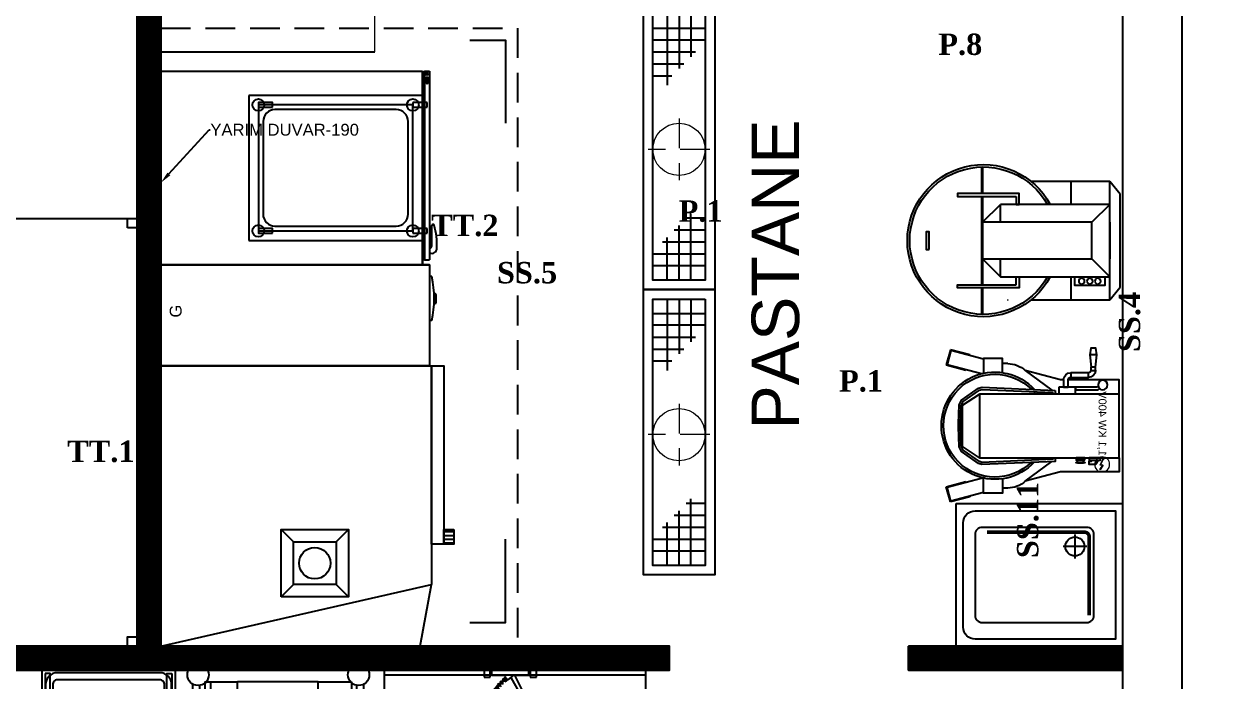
# Model space of a CAD drawing. Header units: millimetres. Extents: x 322668 to 332469, y 13187 to 20117.
# Drawn here: x 329141 to 329646, y 17453 to 17729 of the extents above; entities that cross this region are included whole.
import ezdxf
from ezdxf import colors
from ezdxf.entities.mleader import LeaderData, LeaderLine
from ezdxf.enums import TextEntityAlignment as Align
from ezdxf.math import Vec2, Vec3

# ---------------------------------------------------------------- set-up
doc = ezdxf.new("R2010")
doc.units = ezdxf.units.MM
doc.header["$LTSCALE"] = 50
doc.header["$MEASUREMENT"] = 0
doc.header["$PDMODE"] = 3
doc.header["$PDSIZE"] = -0.5
doc.linetypes.add('DASHED2', pattern=[0.375, 0.25, -0.125])
doc.linetypes.add('HIDDEN', pattern=[0.375, 0.25, -0.125])
doc.layers.get('0').update_dxf_attribs({"linetype": 'CONTINUOUS'})
doc.layers.get('DEFPOINTS').update_dxf_attribs({"linetype": 'CONTINUOUS'})
for name, color, linetype in [('-DWG_ANA', 7, 'CONTINUOUS'), ('-DWG_DETAY1', 7, 'CONTINUOUS'), ('-DWG_DETAY2', 7, 'CONTINUOUS'), ('Duvar h-190', 8, 'CONTINUOUS'), ('Kıtc-002 Çizgi', 7, 'CONTINUOUS'), ('Kıtc-011 Elk Tes Yazı 001', 1, 'CONTINUOUS'), ('Kıtc-014 Elk Tes İşaretler', 1, 'CONTINUOUS'), ('Kıtc-016 Su Tes Yazı 001', 5, 'CONTINUOUS'), ('Kıtc-019 Su Tes İşaretler', 5, 'CONTINUOUS'), ('MIM_DOSEME', 7, 'CONTINUOUS'), ('MIM_DUVAR', 4, 'CONTINUOUS'), ('MIM_OLCU-DIS', 1, 'CONTINUOUS'), ('MIM_SERAMIK', 143, 'CONTINUOUS'), ('S2000-002 Çizgi', 7, 'CONTINUOUS'), ('set altı dolap', 92, 'CONTINUOUS'), ('sıhhi tesisat', 162, 'CONTINUOUS'), ('Yarım Duvar', 3, 'CONTINUOUS')]:
    doc.layers.add(name, color=color, linetype=linetype)
for name, color, linetype, lineweight in [('GRC-Ekipman', 4, 'CONTINUOUS', 25), ('MIM_TEFRIS', 31, 'CONTINUOUS', 5), ('NO', 7, 'CONTINUOUS', 30), ('PLAN', 253, 'CONTINUOUS', 15), ('s-depo', 140, 'CONTINUOUS', 25), ('TES_SU', 150, 'CONTINUOUS', 25), ('yerizg-a', 7, 'CONTINUOUS', 15), ('yerizg-b', 7, 'CONTINUOUS', 9)]:
    doc.layers.add(name, color=color, linetype=linetype, lineweight=lineweight)
doc.styles.add('ekp-yazı', font='arial.ttf', dxfattribs={"height": 10})
doc.styles.add('OLCU', font='TSIMPLEX.SHX', dxfattribs={"width": 0.7})
doc.styles.add('REF', font='calibri.ttf', dxfattribs={"height": 10})
doc.styles.add('ROMANS', font='romans.shx')
doc.styles.get("Standard").update_dxf_attribs({"font": 'arial.ttf', "height": 30})
doc.dimstyles.new('200-OLCU-DIŞ', dxfattribs={"dimtxt": 30, "dimasz": 10, "dimexe": 0, "dimexo": 0, "dimgap": 10, "dimtad": 1, "dimdec": 1, "dimdsep": 46, "dimtxsty": 'OLCU', "dimblk1": 'DOT', "dimblk2": 'DOT', "dimsah": 1, "dimcen": 0, "dimclrd": 7, "dimclre": 7, "dimclrt": 4, "dimadec": 0, "dimazin": 0, "dimtfac": 1, "dimtdec": 1, "dimtix": 1, "dimtmove": 2, "dimatfit": 3, "dimldrblk": 'DOT', "dimfxl": 0, "dimtolj": 1, "dimarcsym": 0})
pattern_1 = [(45, (0, 0), (-0.08838834765, 0.08838834765), [])]

# ---------------------------------------------------------------- blocks, each defined once
blk = doc.blocks.new('_DOT')
at = {"color": 0, "linetype": 'ByBlock'}
blk.add_line((-0.5, 0), (-1, 0), dxfattribs=at)
at = {"color": 0, "linetype": 'ByBlock', "const_width": 0.5}
blk.add_lwpolyline([(-0.25, 0, 1), (0.25, 0, 1)], format="xyb", close=True, dxfattribs=at)
blk = doc.blocks.new('*D150')
at = {"layer": 'DEFPOINTS', "color": 0}
for p in [(329627.59, 18407.96), (329627.59, 15077.96, -67.5), (329942.59, 15077.96)]:
    blk.add_point(p, dxfattribs=at)
at = {"layer": 'MIM_OLCU-DIS', "color": 7, "lineweight": -2}
for p, q in [((329902.59, 18407.96), (329942.59, 18407.96)), ((329942.59, 18397.96), (329942.59, 15087.96)), ((329903.48, 15077.96), (329942.59, 15077.96))]:
    blk.add_line(p, q, dxfattribs=at)
at = {"layer": 'MIM_OLCU-DIS', "color": 7, "lineweight": -2, "xscale": 10, "yscale": 10, "zscale": 10}
for p, rotation in [((329942.59, 18407.96), 90), ((329942.59, 15077.96), 270)]:
    blk.add_blockref('_DOT', p, dxfattribs=dict(at, rotation=rotation))
at = {"layer": 'MIM_OLCU-DIS', "color": 4, "insert": (329917.59, 16742.96), "char_height": 30, "attachment_point": 5, "rotation": 90, "style": 'OLCU'}
blk.add_mtext('\\A1;3330', dxfattribs=at)
blk = doc.blocks.new('*D153')
at = {"layer": 'DEFPOINTS', "color": 0}
for p in [(329627.59, 17841.46, -545), (330017.59, 17282.46, -380), (330017.59, 17282.46)]:
    blk.add_point(p, dxfattribs=at)
at = {"layer": 'MIM_OLCU-DIS', "color": 7, "lineweight": -2}
for p, q in [((329994.31, 17841.46), (330017.59, 17841.46)), ((330017.59, 17831.46), (330017.59, 17292.46)), ((330017.59, 17282.46), (330017.59, 17282.46))]:
    blk.add_line(p, q, dxfattribs=at)
at = {"layer": 'MIM_OLCU-DIS', "color": 7, "lineweight": -2, "xscale": 10, "yscale": 10, "zscale": 10}
for p, rotation in [((330017.59, 17841.46), 90), ((330017.59, 17282.46), 270)]:
    blk.add_blockref('_DOT', p, dxfattribs=dict(at, rotation=rotation))
at = {"layer": 'MIM_OLCU-DIS', "color": 4, "insert": (329992.59, 17561.96), "char_height": 30, "attachment_point": 5, "rotation": 90, "style": 'OLCU'}
blk.add_mtext('\\A1;559', dxfattribs=at)
blk = doc.blocks.new('*D159')
at = {"layer": 'DEFPOINTS', "color": 0}
for p in [(329577.75, 18407.96, -57.5), (327588.54, 14893), (330092.59, 14893)]:
    blk.add_point(p, dxfattribs=at)
at = {"layer": 'MIM_OLCU-DIS', "color": 7, "lineweight": -2}
for p, q in [((330052.83, 18407.96), (330092.59, 18407.96)), ((330092.59, 18397.96), (330092.59, 14903)), ((330052.59, 14893), (330092.59, 14893))]:
    blk.add_line(p, q, dxfattribs=at)
at = {"layer": 'MIM_OLCU-DIS', "color": 7, "lineweight": -2, "xscale": 10, "yscale": 10, "zscale": 10}
for p, rotation in [((330092.59, 18407.96), 90), ((330092.59, 14893), 270)]:
    blk.add_blockref('_DOT', p, dxfattribs=dict(at, rotation=rotation))
at = {"layer": 'MIM_OLCU-DIS', "color": 4, "insert": (330067.59, 16650.48), "char_height": 30, "attachment_point": 5, "rotation": 90, "style": 'OLCU'}
blk.add_mtext('\\A1;3515', dxfattribs=at)
blk = doc.blocks.new('*D162')
at = {"layer": 'DEFPOINTS', "color": 0}
for p in [(329627.59, 17872.43, -350), (329627.59, 17263.46, -350), (329867.59, 17263.46)]:
    blk.add_point(p, dxfattribs=at)
at = {"layer": 'MIM_OLCU-DIS', "color": 7, "lineweight": -2}
for p, q in [((329844.97, 17872.43), (329867.59, 17872.43)), ((329867.59, 17862.43), (329867.59, 17273.46)), ((329844.97, 17263.46), (329867.59, 17263.46))]:
    blk.add_line(p, q, dxfattribs=at)
at = {"layer": 'MIM_OLCU-DIS', "color": 7, "lineweight": -2, "xscale": 10, "yscale": 10, "zscale": 10}
for p, rotation in [((329867.59, 17872.43), 90), ((329867.59, 17263.46), 270)]:
    blk.add_blockref('_DOT', p, dxfattribs=dict(at, rotation=rotation))
at = {"layer": 'MIM_OLCU-DIS', "color": 4, "insert": (329842.59, 17567.95), "char_height": 30, "attachment_point": 5, "rotation": 90, "style": 'OLCU'}
blk.add_mtext('\\A1;609', dxfattribs=at)
blk = doc.blocks.new('SebzeST.110-70')
h = blk.add_hatch()
h.set_pattern_fill('HEX', color=251, style=0)
h.set_pattern_definition([(180, (-7596.036, -7792.811), (0, 5.49926), [3.175, -6.35]), (60, (-7596.036, -7792.811), (4.762499, -2.74963), [3.175, -6.35]), (120, (-7599.211, -7792.811), (4.762499, 2.74963), [3.175, -6.35])])
h.paths.add_polyline_path([(-104.5, -64.5), (-5.5, -64.5), (-5.5, -9), (-90.28, -9, -0.414214), (-104.5, -23.22)])
at = {"color": 251}
for p, q in [((-98.02, -14.63), (-95.18, -16.85)), ((-97.4, -10.86), (-93.57, -10.86)), ((-102.46, -15.55), (-102.46, -19.44))]:
    blk.add_line(p, q, dxfattribs=at)
for points in [[(0, 0), (-110, 0), (-110, -70), (0, -70)], [(0, 0), (-110, 0), (-110, -2), (0, -2)], [(-5.5, -9), (-104.5, -9), (-104.5, -64.5), (-5.5, -64.5)]]:
    blk.add_lwpolyline(points, close=True)
blk.add_circle((-100.74, -12.66), 2.4, dxfattribs=at)
blk.add_arc((-104.5, -9), 14.22, 270, 0, dxfattribs=at)
blk = doc.blocks.new('ARB.Malzeme2')
at = {"color": 251}
for p, q in [((0, -8.49), (10.15, -8.49)), ((10.15, -8.49), (10.15, -47.18)), ((0, -10.49), (5.15, -10.49)), ((8.15, -13.49), (8.15, -42.18)), ((5.15, -45.18), (0, -45.18)), ((10.15, -47.18), (0, -47.18))]:
    blk.add_line(p, q, dxfattribs=at)
blk.add_lwpolyline([(-68, 0), (0, 0), (0, -56), (-68, -56)], close=True)
for points in [[(-1.88, -49.49), (-1.88, -6.49, 0.414214), (-6.88, -1.49), (-61.88, -1.49, 0.414214), (-66.88, -6.49), (-66.88, -49.49, 0.414214), (-61.88, -54.49), (-6.88, -54.49, 0.414214)], [(-4.88, -49.49), (-4.88, -6.49, 0.414214), (-6.88, -4.49), (-61.88, -4.49, 0.414214), (-63.88, -6.49), (-63.88, -49.49, 0.414214), (-61.88, -51.49), (-6.88, -51.49, 0.414214)]]:
    blk.add_lwpolyline(points, format="xyb", close=True)
for points in [[(-66.56, -1.32), (-58.28, -1.32), (-58.28, -3.49), (-66.56, -3.49)], [(-1.44, -1.32), (-9.72, -1.32), (-9.72, -3.49), (-1.44, -3.49)], [(-66.56, -54.68), (-58.28, -54.68), (-58.28, -52.51), (-66.56, -52.51)], [(-1.44, -54.68), (-9.72, -54.68), (-9.72, -52.51), (-1.44, -52.51)]]:
    blk.add_lwpolyline(points, close=True, dxfattribs=at)
for centre, start, end in [((5.15, -13.49), 0, 90), ((5.15, -42.18), 270, 0)]:
    blk.add_arc(centre, 3, start, end, dxfattribs=at)
blk = doc.blocks.new('180X80X160')
at = {"layer": 'MIM_DOSEME'}
for points in [[(330649.11, 17968.12), (330829.11, 17968.12), (330829.11, 17888.12), (330649.11, 17888.12)], [(330649.11, 17968.12), (330653.11, 17968.12), (330653.11, 17964.12), (330649.11, 17964.12)], [(330825.11, 17968.12), (330829.11, 17968.12), (330829.11, 17964.12), (330825.11, 17964.12)], [(330649.11, 17892.12), (330653.11, 17892.12), (330653.11, 17888.12), (330649.11, 17888.12)], [(330825.11, 17892.12), (330829.11, 17892.12), (330829.11, 17888.12), (330825.11, 17888.12)]]:
    blk.add_lwpolyline(points, close=True, dxfattribs=at)
blk = doc.blocks.new('454')
at = {"layer": 'S2000-002 Çizgi'}
h = blk.add_hatch(dxfattribs=at)
h.set_pattern_fill('LINE', color=256, scale=0.5, angle=90, style=0)
h.set_pattern_definition([(90, (328473.5632, 13967.1305), (-1.5875, 1e-16), [])])
h.paths.add_polyline_path([(329739.32, 17740.2), (329733.18, 17740.2), (329733.18, 17735.94), (329739.32, 17735.94)])
for p, q in [((329690.18, 17859.2), (329716.16, 17745.39)), ((329710.96, 17808.65), (329716.17, 17803.45)), ((329739.32, 17808.65), (329734.12, 17803.45)), ((329710.96, 17780.28), (329716.17, 17785.48)), ((329739.32, 17780.28), (329734.12, 17785.48)), ((329690.18, 17750.13), (329716.16, 17745.39))]:
    blk.add_line(p, q, dxfattribs=at)
blk.add_lwpolyline([(329690.18, 17750.13), (329690.18, 17859.2), (329808.18, 17859.2), (329808.18, 17745.39), (329716.16, 17745.39)], dxfattribs=at)
for points in [[(329710.96, 17808.65), (329739.32, 17808.65), (329739.32, 17780.28), (329710.96, 17780.28)], [(329716.17, 17803.45), (329734.12, 17803.45), (329734.12, 17785.48), (329716.17, 17785.48)], [(329733.18, 17745.39), (329808.18, 17745.39), (329808.18, 17740.2), (329733.18, 17740.2)], [(329739.32, 17735.94), (329733.18, 17735.94), (329733.18, 17740.2), (329739.32, 17740.2)]]:
    blk.add_lwpolyline(points, close=True, dxfattribs=at)
blk.add_circle((329725.14, 17794.46), 6.62, dxfattribs=at)
blk = doc.blocks.new('114141')
at = {"color": 7, "linetype": 'HIDDEN'}
for p, q in [((330549.63, 17667.31, -384.54), (330809.63, 17667.31, -384.54)), ((330549.63, 17667.31, -384.54), (330549.63, 17517.31, -384.54)), ((330809.63, 17667.31, -384.54), (330809.63, 17517.31, -384.54)), ((330809.63, 17517.31, -384.54), (330549.63, 17517.31, -384.54))]:
    blk.add_line(p, q, dxfattribs=at)
at = {"color": 7, "elevation": -384.54}
for points in [[(330559.63, 17537.31), (330559.63, 17522.31), (330594.63, 17522.31)], [(330804.63, 17537.31), (330804.63, 17522.31), (330769.63, 17522.31)]]:
    blk.add_lwpolyline(points, dxfattribs=at)
blk = doc.blocks.new('E1N060')
at = {"layer": '-DWG_ANA', "color": 0}
blk.add_lwpolyline([(0, -70), (0, 0), (60, 0), (60, -70)], close=True, dxfattribs=at)
at = {"layer": '-DWG_DETAY1', "color": 0}
for points in [[(3, -62), (3, -3), (57, -3), (57, -62, -0.414214), (52, -67), (8, -67, -0.414214)], [(10, -15), (10, -59, 0.414214), (13, -62), (47, -62, 0.414214), (50, -59), (50, -15, 0.414214), (47, -12), (13, -12, 0.414214)]]:
    blk.add_lwpolyline(points, format="xyb", close=True, dxfattribs=at)
at = {"layer": '-DWG_DETAY2', "color": 0, "const_width": 1.5}
blk.add_lwpolyline([(12, -57), (12, -16, -0.414214), (14, -14), (47, -14)], format="xyb", dxfattribs=at)
at = {"layer": '-DWG_DETAY2', "color": 0}
for points in [[(18, -15), (18, -25)], [(13, -20), (23, -20)]]:
    blk.add_lwpolyline(points, dxfattribs=at)
blk.add_circle((18, -20), 4, dxfattribs=at)
at = {"layer": 'NO', "linetype": 'Continuous', "style": 'ROMANS', "width": 0.8}
blk.add_attdef('NO', text='', height=10, dxfattribs=at).set_placement((36, -49), align=Align.MIDDLE)
blk = doc.blocks.new('A$C290F25D6')
at = {"layer": 'S2000-002 Çizgi'}
for p, q in [((7, 85.05), (12.38, 89.44)), ((12.38, 89.44), (51.46, 89.44)), ((51.46, 89.44), (56.85, 85.05)), ((7, 51.99), (7, 85.05)), ((7, 85.05), (56.85, 85.05)), ((16.68, 39.11), (16.68, 85.05)), ((16.68, 85.05), (24.22, 77.51)), ((22.06, 85.05), (41.78, 85.05)), ((39.63, 85.05), (24.22, 85.05)), ((47.17, 85.05), (39.63, 77.51)), ((47.17, 85.05), (47.17, 39.11)), ((56.85, 85.05), (56.85, 51.99)), ((24.22, 31.57), (24.22, 77.51)), ((24.22, 77.51), (39.63, 77.51)), ((39.63, 77.51), (39.63, 31.57)), ((7, 68.9), (16.68, 68.9)), ((47.17, 68.9), (56.85, 68.9)), ((7, 42.04), (7, 42.3)), ((16.68, 39.11), (24.22, 39.11)), ((24.22, 31.57), (16.68, 39.11)), ((39.63, 39.11), (47.17, 39.11)), ((39.63, 31.57), (47.17, 39.11)), ((12.09, 31.57), (0.92, 31.57)), ((12.09, 31.07), (0.93, 31.07)), ((50.51, 31.57), (13.33, 31.57)), ((50.51, 31.07), (13.33, 31.07)), ((62.92, 31.57), (51.76, 31.57)), ((62.91, 31.07), (51.76, 31.07))]:
    blk.add_line(p, q, dxfattribs=at)
for points in [[(16.68, 70.33), (16.68, 82.95), (13, 82.95), (13, 70.33)], [(28.21, 9.13), (35.64, 9.13), (35.64, 7.85), (28.21, 7.85)]]:
    blk.add_lwpolyline(points, close=True, dxfattribs=at)
for points in [[(13.33, 46.91), (12.09, 46.91), (12.09, 20.97), (13.33, 20.97), (13.33, 45.66)], [(13.33, 45.66), (16.68, 45.66), (16.68, 46.91), (12.09, 46.91), (12.09, 45.66)], [(50.51, 45.66), (47.17, 45.66), (47.17, 46.91), (51.76, 46.91), (51.76, 45.66)], [(50.51, 46.91), (51.76, 46.91), (51.76, 20.97), (50.51, 20.97), (50.51, 45.66)]]:
    blk.add_lwpolyline(points, dxfattribs=at)
for centre in [(14.84, 80.04), (14.84, 76.68), (14.84, 73.24)]:
    blk.add_circle(centre, 1.24, dxfattribs=at)
for radius, start, end in [(32, 118.4486, 61.5514), (31, 119.4548, 60.5452)]:
    blk.add_arc((31.92, 31.92), radius, start, end, dxfattribs=at)
blk = doc.blocks.new('Combi Electrolux-')
for p, q in [((329014.65, 16248.75), (329014.65, 16361.75)), ((329030.65, 16361.75), (329057.15, 16361.75)), ((329057.15, 16361.75), (329057.15, 16248.75)), ((329057.15, 16251.75), (329057.15, 16361.75)), ((329057.15, 16361.75), (329138.65, 16361.75)), ((329138.65, 16361.75), (329138.65, 16251.75)), ((329128.4, 16324.75), (329067.4, 16324.75)), ((329067.4, 16324.75), (329067.4, 16251.75)), ((329128.4, 16251.75), (329128.4, 16324.75)), ((329057.15, 16248.75), (329057.15, 16251.75)), ((329057.15, 16251.75), (329059.15, 16251.75)), ((329138.65, 16251.75), (329057.15, 16251.75)), ((329059.15, 16251.75), (329138.65, 16251.75)), ((329059.15, 16251.75), (329059.41, 16251.52)), ((329059.41, 16251.52), (329059.15, 16251.37)), ((329059.15, 16251.37), (329059.4, 16251.21)), ((329059.4, 16251.21), (329059.15, 16251.08)), ((329059.15, 16251.08), (329059.41, 16250.97)), ((329067.4, 16251.75), (329128.4, 16251.75)), ((329138.65, 16251.75), (329138.39, 16251.52)), ((329138.39, 16251.52), (329138.65, 16251.37)), ((329138.65, 16251.08), (329138.4, 16250.97)), ((329138.65, 16251.37), (329138.41, 16251.21)), ((329138.41, 16251.21), (329138.65, 16251.08)), ((329057.15, 16248.75), (329030.65, 16248.75)), ((329059.41, 16250.97), (329059.15, 16250.75)), ((329059.15, 16250.75), (329059.15, 16248.75)), ((329059.15, 16250.75), (329138.65, 16250.75)), ((329138.65, 16248.75), (329059.15, 16248.75)), ((329138.4, 16250.97), (329138.65, 16250.75)), ((329138.65, 16250.75), (329138.65, 16248.75)), ((329138.65, 16250.75), (329138.65, 16248.75))]:
    blk.add_line(p, q)
at = {"color": 33}
for p, q in [((329124.4, 16320.75), (329071.4, 16320.75)), ((329071.4, 16320.75), (329071.4, 16255.75)), ((329117.4, 16318.75), (329078.4, 16318.75)), ((329124.4, 16255.75), (329124.4, 16320.75)), ((329073.4, 16313.75), (329073.4, 16262.75)), ((329122.4, 16262.75), (329122.4, 16313.75)), ((329078.4, 16257.75), (329117.4, 16257.75)), ((329071.4, 16255.75), (329124.4, 16255.75)), ((329033.65, 16247.75), (329033.65, 16248.75)), ((329040.9, 16246.35), (329040.9, 16246.76)), ((329044.6, 16246.05), (329041.2, 16246.05)), ((329044.6, 16246.05), (329044.6, 16246.05)), ((329044.9, 16246.35), (329044.9, 16246.76)), ((329052.15, 16247.75), (329052.15, 16248.75)), ((329065.02, 16247.75), (329073.65, 16247.75)), ((329136.06, 16250.18), (329133.84, 16250.18)), ((329136.06, 16249.33), (329133.84, 16249.33)), ((329136.06, 16250.18), (329136.06, 16249.33)), ((329137.51, 16250.25), (329137.06, 16249.97)), ((329137.06, 16249.97), (329137.06, 16249.53)), ((329137.06, 16249.53), (329137.5, 16249.25)), ((329137.5, 16249.25), (329137.96, 16249.53)), ((329137.96, 16249.97), (329137.51, 16250.25)), ((329137.96, 16249.53), (329137.96, 16249.97))]:
    blk.add_line(p, q, dxfattribs=at)
at = {"color": 251}
for p, q in [((329072.4, 16255.75), (329070.4, 16255.75)), ((329070.4, 16255.75), (329070.4, 16249.75)), ((329072.4, 16249.75), (329072.4, 16255.75)), ((329125.4, 16255.75), (329123.4, 16255.75)), ((329123.4, 16255.75), (329123.4, 16249.75)), ((329125.4, 16249.75), (329125.4, 16255.75)), ((329070.4, 16249.75), (329072.4, 16249.75)), ((329123.4, 16249.75), (329125.4, 16249.75))]:
    blk.add_line(p, q, dxfattribs=at)
for points in [[(329070.4, 16314.75), (329072.4, 16314.75), (329072.4, 16320.75), (329070.4, 16320.75)], [(329123.4, 16314.75), (329125.4, 16314.75), (329125.4, 16320.75), (329123.4, 16320.75)]]:
    blk.add_lwpolyline(points, close=True, dxfattribs=at)
for centre in [(329071.4, 16320.75), (329124.4, 16320.75), (329071.4, 16255.75), (329124.4, 16255.75)]:
    blk.add_circle(centre, 2.5, dxfattribs=at)
at = {"color": 33}
blk.add_circle((329137.51, 16249.75), 0.422, dxfattribs=at)
for centre, radius, start, end in [((329078.4, 16313.75), 5, 90, 180), ((329117.4, 16313.75), 5, 0, 90), ((329078.4, 16262.75), 5, 180, 270), ((329117.4, 16262.75), 5, 270, 0), ((329042.9, 16289.82), 43.07, 257.5996, 282.4004), ((329041.2, 16246.35), 0.3, 180, 270), ((329044.6, 16246.35), 0.3, 269.9709, 0), ((329064.05, 16247.76), 2.13, 152.4514, 271.8384), ((329065.15, 16278.38), 32.77, 268.1836, 285.1943), ((329065.05, 16248.65), 0.901, 173.6786, 268.011), ((329073.65, 16247.25), 0.5, 280.2235, 90), ((329133.84, 16249.75), 0.422, 90, 270)]:
    blk.add_arc(centre, radius, start, end, dxfattribs=at)
at = {"layer": 'MIM_DOSEME'}
blk.add_lwpolyline([(329014.65, 16361.75), (329057.15, 16361.75), (329057.15, 16248.75), (329014.65, 16248.75)], close=True, dxfattribs=at)
at = {"color": 4, "style": 'ekp-yazı'}
blk.add_text('G', height=5, dxfattribs=at).set_placement((329034.93, 16353.02))
blk = doc.blocks.new('A$C29431E44')
at = {"layer": 'Kıtc-014 Elk Tes İşaretler', "linetype": 'Continuous', "lineweight": 0}
for p, q in [((2.9, 3.66), (0.96, 2.3)), ((0.96, 2.3), (1, 2.21)), ((1, 2.21), (2.81, 3.48)), ((2.81, 3.48), (2.9, 2.31)), ((3, 2.49), (2.9, 3.66)), ((2.9, 2.31), (5.24, 3.52)), ((5.18, 3.62), (3, 2.49)), ((5.66, 3.81), (5.09, 3.77)), ((5.09, 3.77), (5.17, 3.64)), ((5.17, 3.64), (5.34, 3.36)), ((5.24, 3.52), (5.19, 3.62)), ((5.34, 3.36), (5.66, 3.81))]:
    blk.add_line(p, q, dxfattribs=at)
blk.add_circle((3.16, 3.16), 3.16, dxfattribs=at)
blk = doc.blocks.new('A$C0462114B')
at = {"layer": 'Kıtc-002 Çizgi'}
for p, q in [((47.17, 56.39), (47.17, 65.69)), ((48.32, 65.34), (48.32, 56.39)), ((61.89, 65.33), (61.89, 62.47)), ((48.32, 56.39), (47.17, 56.39)), ((8.68, 35.27), (17, 46.43)), ((18.03, 47.81), (18.61, 48.58)), ((45.95, 47.84), (45.39, 48.58)), ((46.94, 47.84), (45.39, 47.84)), ((46.08, 46.94), (45.39, 46.94)), ((55.32, 35.27), (47, 46.43)), ((5.81, 27.91), (5.81, 25.71)), ((58.19, 27.91), (58.19, 25.71)), ((2.18, 11.99), (0, 3.77)), ((2.47, 11.91), (2.18, 11.99)), ((6.38, 2.07), (8.57, 10.3)), ((8.57, 10.3), (8.28, 10.37)), ((55.43, 10.3), (55.72, 10.37)), ((57.62, 2.07), (55.43, 10.3)), ((61.53, 11.91), (61.82, 11.99)), ((61.82, 11.99), (64, 3.77)), ((0, 3.77), (6.38, 2.07)), ((64, 3.77), (57.62, 2.07))]:
    blk.add_line(p, q, dxfattribs=at)
for points in [[(18.61, 74.81), (12.61, 74.81), (12.61, 50.09), (8.68, 35.27)], [(45.39, 74.81), (51.39, 74.81), (51.39, 53.39)], [(17.62, 65.85), (17.32, 65.85), (15.72, 64.83), (15.72, 62.15), (17.12, 62.15), (17.12, 63.15), (17.62, 63.15)], [(47.17, 65.69), (47.66, 66.61)], [(48.67, 65.97), (48.32, 65.34)], [(56.69, 64.85), (61.89, 65.33), (64.75, 64.95), (64.75, 62.85), (61.89, 62.47), (56.69, 62.95)], [(16.52, 59.84), (16.52, 60.3), (16.42, 60.3), (16.32, 59.6), (16.32, 57.39), (16.42, 56.69), (16.52, 56.69), (16.52, 57.15)], [(51.39, 51.39), (48.32, 51.39), (48.32, 53.39), (51.39, 53.39)], [(51.39, 51.39), (51.39, 50.09), (55.32, 35.27)], [(18.58, 47.81), (17.06, 47.8), (15.73, 17.01), (16.18, 15.58), (21.21, 8.49), (23.16, 7.45), (31.72, 7.16), (33.06, 7.16), (40.84, 7.45), (42.79, 8.49), (47.82, 15.58), (48.27, 17.11), (46.94, 47.84)], [(18.59, 46.91), (17.92, 46.91), (16.64, 17.13), (17, 15.98), (21.82, 9.19), (23.4, 8.34), (31.73, 8.07), (33.05, 8.07), (40.6, 8.34), (42.18, 9.19), (47, 15.98), (47.36, 17.22), (46.08, 46.94)], [(9.74, 25.71), (3.66, 25.71), (3.66, 17.7), (10.04, 17.7)], [(54.41, 25.71), (60.34, 25.71), (60.34, 17.7), (53.92, 17.7)], [(4.01, 17.7), (0.35, 3.93)], [(0.35, 3.93), (6.16, 2.39), (10.12, 17.3)], [(18.61, 15.99), (23.37, 8.95), (40.66, 8.95), (45.39, 15.99)], [(63.65, 3.93), (57.84, 2.39), (53.86, 17.39)], [(59.99, 17.7), (63.65, 3.93)]]:
    blk.add_lwpolyline(points, dxfattribs=at)
for points in [[(18.61, 74.81), (45.39, 74.81), (45.39, 15.99), (18.61, 15.99)], [(18.61, 62.1), (17.62, 62.1), (17.62, 66.9), (18.61, 66.9)], [(52.39, 61.9), (54.35, 61.9), (54.35, 54.39), (52.39, 54.39)], [(55.35, 64.9), (56.69, 64.9), (56.69, 62.9), (55.35, 62.9)], [(17.62, 57.15), (16.52, 57.15), (16.52, 59.84), (17.62, 59.84)], [(17.62, 60.31), (18.61, 60.31), (18.61, 56.67), (17.62, 56.67)], [(48.32, 49.44), (45.43, 49.44), (45.43, 56.39), (48.32, 56.39)]]:
    blk.add_lwpolyline(points, close=True, dxfattribs=at)
blk.add_circle((49.2, 67.9), 2, dxfattribs=at)
for centre, radius, start, end in [((55.39, 61.9), 3, 89.9995, 179.9995), ((55.35, 61.9), 1, 89.9985, 179.9986), ((51.39, 54.39), 1, 269.9985, 359.9984), ((51.34, 54.39), 3, 270.8037, 0.0073), ((32.07, 22.54), 22.56, 126.6501, 129.8454), ((32.07, 22.54), 22.56, 50.643, 53.8026), ((32.07, 22.54), 22.56, 133.0214, 47.4933), ((32.07, 22.54), 21.66, 135.5014, 45.0591), ((32.07, 22.54), 21.66, 128.4444, 132.0547), ((32.07, 22.54), 21.66, 48.4724, 52.0385), ((16.9, 27.82), 11.09, 137.8443, 179.5365), ((47.1, 27.82), 11.09, 0.4635, 42.1557)]:
    blk.add_arc(centre, radius, start, end, dxfattribs=at)
at = {"layer": 'Kıtc-014 Elk Tes İşaretler'}
blk.add_blockref('A$C29431E44', (12.61, 64.46), dxfattribs=at)
at = {"layer": 'Kıtc-011 Elk Tes Yazı 001', "insert": (19.34, 69.45), "char_height": 3.3081, "attachment_point": 1}
blk.add_mtext_dynamic_manual_height_columns('{\\f@Arial Unicode MS|b0|i0|c162|p34;1,1 KW 400V }', width=31.2688, gutter_width=50, heights=[0], dxfattribs=at)
blk = doc.blocks.new('A$C5D77726F')
at = {"layer": 'Kıtc-002 Çizgi'}
for p, q in [((5, 40), (3.5, 40)), ((46, 40), (47.5, 40)), ((14.33, 27.94), (14.33, 5)), ((15.33, 27.3), (15.33, 8)), ((35.93, 27.3), (35.93, 9)), ((36.93, 27.94), (36.93, 5)), ((5, 26), (3.5, 26)), ((16.33, 26.74), (16.33, 9)), ((34.93, 26.74), (34.93, 10)), ((46, 26), (47.5, 26)), ((36.93, 16.94), (44.48, 16.94)), ((44.48, 16.94), (44.48, 5)), ((14.33, 8), (36.93, 8)), ((15.33, 9), (35.93, 9)), ((16.33, 10), (34.93, 10)), ((14.33, 5), (36.93, 5))]:
    blk.add_line(p, q, dxfattribs=at)
blk.add_lwpolyline([(32.72, 80.96), (39.85, 80.96), (39.85, 70), (32.72, 70)], close=True, dxfattribs=at)
for points in [[(1.5, 69.4), (1.5, 5.6)], [(3.5, 69.04), (3.5, 5.96)], [(5, 5), (5, 70), (46, 70), (46, 5), (36.93, 5)], [(47.5, 69.04), (47.5, 5.96)], [(49.5, 69.4), (49.5, 5.6)], [(14.33, 5), (5, 5)]]:
    blk.add_lwpolyline(points, dxfattribs=at)
for centre, radius in [((3, 72), 3), ((48, 72), 3), ((25.63, 44.45), 20), ((25.63, 44.45), 18), ((25.63, 44.45), 12), ((25.35, 34.45), 1.9), ((41.06, 13.98), 2.29), ((38.81, 10.07), 1.26), ((42.6, 10.07), 1.26), ((3, 3), 3), ((48, 3), 3)]:
    blk.add_circle(centre, radius, dxfattribs=at)
blk.add_arc((25.63, 44.45), 10, 279.302, 257.4764, dxfattribs=at)
blk = doc.blocks.new('v-sg')
at = {"layer": 'TES_SU', "linetype": 'Continuous', "const_width": 1.2}
blk.add_lwpolyline([(-5, 0, 1), (5, 0, 1)], format="xyb", close=True, dxfattribs=at)
blk = doc.blocks.new('A$C601B7985')
at = {"layer": 'Kıtc-002 Çizgi', "color": 1}
for p, q in [((43.49, 67.8, 10.3), (42.51, 67.12, 10.3)), ((42.54, 67.07, 10.3), (43.44, 67.7, 10.3)), ((43.44, 67.7, 10.3), (43.49, 67.12, 10.3)), ((43.54, 67.21, 10.3), (43.49, 67.8, 10.3)), ((43.49, 67.12, 10.3), (44.66, 67.72, 10.3)), ((44.63, 67.78, 10.3), (43.54, 67.21, 10.3)), ((44.87, 67.87, 10.3), (44.58, 67.85, 10.3)), ((44.58, 67.85, 10.3), (44.62, 67.79, 10.3)), ((44.62, 67.79, 10.3), (44.7, 67.65, 10.3)), ((44.66, 67.72, 10.3), (44.63, 67.78, 10.3)), ((44.87, 67.87, 10.3), (44.7, 67.65, 10.3))]:
    blk.add_line(p, q, dxfattribs=at)
blk.add_circle((43.61, 67.55, 10.3), 1.58, dxfattribs=at)
at = {"layer": 'Kıtc-019 Su Tes İşaretler', "linetype": 'Continuous', "xscale": 0.2549349402009376, "yscale": 0.2549349402009376, "zscale": 0.2549349402009376}
blk.add_blockref('v-sg', (17.24, 66.88), dxfattribs=at)
at = {"layer": 'set altı dolap'}
blk.add_blockref('A$C5D77726F', (0, 0), dxfattribs=at)
at = {"layer": 'Kıtc-002 Çizgi', "color": 1}
blk.add_text('0,75 KW 380V', height=1.5, dxfattribs=at).set_placement((25.84, 66.87))
at = {"layer": 'Kıtc-016 Su Tes Yazı 001', "lineweight": 5, "char_height": 1, "attachment_point": 1}
for s, insert in [('{\\L\\C5;SOĞUK SU}', (7.12, 69.07)), ('{\\L\\C5;GİDER}', (7.12, 66.87))]:
    blk.add_mtext_dynamic_manual_height_columns(s, width=14.9424, gutter_width=50, heights=[0], dxfattribs=dict(at, insert=insert))
blk = doc.blocks.new('ÖN YIKAMA DUŞ')
at = {"linetype": 'Continuous'}
for p, q in [((0, 0), (0, -4.35)), ((3.67, 0), (0, 0)), ((3.67, -4.35), (3.67, 0)), ((4.49, 0), (4.49, -2.99)), ((26.89, 0), (4.49, 0)), ((26.89, -2.99), (26.89, 0)), ((27.71, 0), (27.71, -4.35)), ((31.38, 0), (27.71, 0)), ((31.38, -4.35), (31.38, 0)), ((0, -4.35), (3.67, -4.35)), ((4.49, -0.7), (3.67, -0.7)), ((4.49, -2.2), (3.67, -2.2)), ((4.49, -2.99), (13.36, -2.99)), ((9.39, -6.43), (11.47, -8.42)), ((10.88, -5.04), (12.97, -7.03)), ((11.47, -4.74), (13.56, -6.73)), ((11.87, -4.24), (13.96, -6.23)), ((12.17, -3.94), (13.42, -2.95)), ((12.17, -3.94), (14.26, -5.93)), ((13.42, -2.95), (17.9, -2.95)), ((17.9, -2.95), (14.26, -5.93)), ((17.85, -2.99), (26.89, -2.99)), ((27.71, -0.7), (26.89, -0.7)), ((27.71, -2.2), (26.89, -2.2)), ((27.71, -4.35), (31.38, -4.35)), ((4.22, -12.9), (6.3, -14.89)), ((5.51, -11.01), (7.6, -13)), ((6.9, -9.52), (8.99, -11.51)), ((8.09, -7.92), (10.18, -9.91)), ((0.73, -20.45), (3.44, -21.44)), ((1.71, -17.76), (4.14, -19.32)), ((2.71, -15.27), (5.13, -16.83)), ((-0.06, -22.84), (2.64, -23.83))]:
    blk.add_line(p, q, dxfattribs=at)
at = {"color": 251, "linetype": 'Continuous'}
for p, q in [((26.98, -23.52), (16.13, -4.4)), ((18.14, -2.99), (28.48, -23.52)), ((11.72, -67.63), (11.99, -67.57)), ((12.58, -71.55), (11.72, -67.63)), ((11.99, -67.57), (13.17, -71.33)), ((15.85, -72.41), (12.58, -71.55)), ((13.17, -71.33), (16.01, -71.66)), ((16.01, -71.66), (17.94, -71.23)), ((25.75, -70.37), (19.36, -76.69)), ((24.97, -72.13), (30.97, -74.38)), ((26.32, -70.32), (39.69, -70.32)), ((17.14, -73.32), (15.85, -72.41)), ((18.05, -73), (17.14, -73.32)), ((19.41, -77.24), (19.41, -89.86)), ((21.36, -75.73), (23.62, -81.6)), ((23.01, -73.78), (33.23, -84.15))]:
    blk.add_line(p, q, dxfattribs=at)
at = {"linetype": 'Continuous'}
for centre, radius, start, end in [((37.03, -34.39), 38.31, 129.04277, 232.33687), ((38.16, -34.28), 38.13, 130.31725, 231.55853)]:
    blk.add_arc(centre, radius, start, end, dxfattribs=at)
at = {"color": 251, "linetype": 'Continuous'}
for centre, radius, start, end in [((27.73, -23.9), 0.838, 153.27174, 26.72826), ((14.56, -65.02), 0.878, 134.13044, 188.01239), ((14.56, -65.02), 0.878, 80.24848, 134.13044), ((13.62, -70.48), 6.42, 60.94786, 80.24848), ((9.92, -77.13), 14.03, 51.2665, 60.94786), ((20.04, -64.25), 6.42, 188.01239, 207.31302), ((26.8, -60.75), 14.03, 207.31302, 216.99437), ((32.31, -51.98), 23.99, 225.84174, 233.24016), ((96.22, -54.12), 80.11, 192.31187, 196.3602), ((-87.91, -95.91), 108.97, 10.16311, 13.63554), ((22.16, -65.75), 6.11, 227.09697, 246.86769), ((-2.2, -81.94), 26.17, 29.93546, 37.01891), ((16.11, -72.95), 5.32, 28.81189, 50.00635), ((46.71, 29.79), 102.33, 254.59469, 258.178), ((19.9, -70.5), 0.878, 260.24848, 314.13044), ((2.73, -141.7), 74.94, 72.11197, 76.29749), ((19.9, -70.5), 0.878, 314.13044, 8.01239)]:
    blk.add_arc(centre, radius, start, end, dxfattribs=at)
blk = doc.blocks.new('Y-SIFON')
at = {"layer": 'yerizg-a', "color": 0, "linetype": 'Continuous'}
blk.add_circle((0, 0), 11, dxfattribs=at)
at = {"layer": 'yerizg-b', "color": 0, "linetype": 'DASHED2'}
for points in [[(0, 13), (0, -13)], [(-13, 0), (13, 0)]]:
    blk.add_lwpolyline(points, dxfattribs=at)
blk = doc.blocks.new('120')
at = {"layer": 'sıhhi tesisat'}
for p, q in [((16088.22, 16465.14), (16088.22, 16435.14)), ((16093.22, 16465.14), (16093.22, 16442.14)), ((16098.22, 16465.14), (16098.22, 16447.14)), ((16082.22, 16459.14), (16104.22, 16459.14)), ((16104.22, 16454.14), (16082.22, 16454.14)), ((16082.22, 16449.14), (16100.22, 16449.14)), ((16082.22, 16444.14), (16095.22, 16444.14)), ((16082.22, 16439.14), (16090.22, 16439.14)), ((16104.22, 16379.14), (16096.22, 16379.14)), ((16098.22, 16353.14), (16098.22, 16381.14)), ((16104.22, 16374.14), (16091.22, 16374.14)), ((16093.22, 16353.14), (16093.22, 16376.14)), ((16104.22, 16369.14), (16086.22, 16369.14)), ((16088.22, 16353.14), (16088.22, 16371.14)), ((16082.22, 16364.14), (16104.22, 16364.14)), ((16104.22, 16359.14), (16082.22, 16359.14))]:
    blk.add_line(p, q, dxfattribs=at)
for points in [[(16108.22, 16469.14), (16108.22, 16349.14), (16078.22, 16349.14), (16078.22, 16469.14)], [(16104.22, 16465.14), (16104.22, 16353.14), (16082.22, 16353.14), (16082.22, 16465.14)]]:
    blk.add_lwpolyline(points, close=True, dxfattribs=at)
at = {"layer": 'sıhhi tesisat', "rotation": 270}
blk.add_blockref('Y-SIFON', (16093.22, 16408.14), dxfattribs=at)
at = {"layer": 'sıhhi tesisat', "style": 'ROMANS', "width": 0.8}
blk.add_attdef('YRNO', text='', height=10, rotation=270, dxfattribs=at).set_placement((16068.22, 16366.14), align=Align.MIDDLE)

msp = doc.modelspace()

# ---------------------------------------------------------------- hatches: boundary and pattern name
at = {"layer": 'Duvar h-190'}
h = msp.add_hatch(dxfattribs=at)
h.set_pattern_fill('ANSI31', color=256)
h.set_pattern_definition(pattern_1)
h.paths.add_polyline_path([(329602.69, 17467.43), (329512.69, 17467.43), (329512.69, 17457.43), (329602.69, 17457.43)])
h.paths.add_polyline_path([(329412.14, 17467.43), (329198.14, 17467.43), (329198.14, 17857.43), (329188.14, 17857.43), (329188.14, 17457.43), (329412.14, 17457.43)])
at = {"layer": 'Yarım Duvar'}
h = msp.add_hatch(dxfattribs=at)
h.set_pattern_fill('ANSI31', color=256)
h.set_pattern_definition(pattern_1)
h.paths.add_polyline_path([(328758.14, 17567.43), (328748.14, 17567.43), (328748.14, 17457.43), (329188.14, 17457.43), (329188.14, 17467.43), (328758.14, 17467.43)])

# ---------------------------------------------------------------- linework, layer by layer
at = {"layer": 'Duvar h-190', "elevation": -350}
msp.add_lwpolyline([(329188.14, 17857.43), (329188.14, 17457.43), (329412.14, 17457.43), (329412.14, 17467.43), (329198.14, 17467.43), (329198.14, 17857.43), (329188.14, 17857.43)], dxfattribs=at)
msp.add_lwpolyline([(329512.69, 17467.43), (329602.69, 17467.43), (329602.69, 17457.43), (329512.69, 17457.43)], close=True, dxfattribs=at)
at = {"layer": 'MIM_DOSEME', "color": 3}
for p, q in [((329198.14, 17857.43, -350), (329198.14, 17457.43, -350)), ((329188.14, 17467.43, -350), (328883.6, 17467.43, -350)), ((328883.6, 17457.43, -350), (329188.14, 17457.43, -350)), ((328893.6, 17457.43, -350), (329198.14, 17457.43, -350)), ((329188.14, 17457.43, -350), (329198.14, 17457.43, -350))]:
    msp.add_line(p, q, dxfattribs=at)
at = {"layer": 'MIM_DOSEME'}
msp.add_line((329198.14, 17457.43, -350), (329098.14, 17457.43, -350), dxfattribs=at)
at = {"layer": 'MIM_DUVAR', "color": 22}
msp.add_line((329627.59, 17823.96, -350), (329627.59, 17299.96, -350), dxfattribs=at)
at = {"layer": 'MIM_SERAMIK', "color": 22}
msp.add_line((329602.69, 17826.46, -1682.5), (329602.69, 17297.46, -1682.5), dxfattribs=at)
at = {"layer": 'MIM_TEFRIS'}
for p, q in [((329198.14, 17457.43, -350), (328893.6, 17457.43, -350)), ((329602.69, 17339.58, -350), (329602.69, 17457.43, -350))]:
    msp.add_line(p, q, dxfattribs=at)
at = {"layer": 'PLAN', "color": 0, "linetype": 'Continuous'}
for p, q in [((329288.14, 17717.43, -350), (329288.14, 17767.43, -350)), ((329198.14, 17717.43, -350), (329288.14, 17717.43, -350))]:
    msp.add_line(p, q, dxfattribs=at)
at = {"layer": 's-depo'}
for p, q in [((329198.14, 17717.43, -350), (329288.14, 17717.43, -350)), ((329198.14, 17467.43, -350), (329298.14, 17467.43, -350)), ((329602.69, 17467.43, -350), (329512.69, 17467.43, -350)), ((329512.69, 17467.43, -350), (329512.69, 17457.43, -350)), ((329198.14, 17457.43, -350), (329412.14, 17457.43, -350)), ((329198.14, 17457.43, -350), (329298.14, 17457.43, -350)), ((329512.69, 17457.43, -350), (329602.69, 17457.43, -350))]:
    msp.add_line(p, q, dxfattribs=at)
at = {"layer": 'Yarım Duvar'}
for p, q in [((329412.14, 17467.43, -350), (329298.14, 17467.43, -350)), ((329412.14, 17457.43, -350), (329412.14, 17467.43, -350)), ((329602.69, 17467.43, -350), (329512.69, 17467.43, -350)), ((329298.14, 17457.43, -350), (329412.14, 17457.43, -350)), ((329412.14, 17457.43, -350), (329298.14, 17457.43, -350)), ((329602.69, 17457.43, -350), (329512.69, 17457.43, -350)), ((329512.69, 17457.43, -350), (329602.69, 17457.43, -350))]:
    msp.add_line(p, q, dxfattribs=at)
at = {"layer": 'Yarım Duvar', "elevation": -350}
for points in [[(328758.14, 17567.43), (328758.14, 17467.43), (329188.14, 17467.43), (329188.14, 17872.43), (329203.14, 17872.43)], [(329188.14, 17857.43), (329198.14, 17857.43), (329198.14, 17457.43), (328748.14, 17457.43), (328748.14, 17567.43), (328758.14, 17567.43), (328758.14, 17469.43), (328758.14, 17467.43), (329188.14, 17467.43), (329188.14, 17857.43)], [(328748.14, 17567.43), (328748.14, 17457.43), (329198.14, 17457.43)], [(328748.14, 17567.43), (328748.14, 17457.43), (329188.14, 17457.43), (329188.14, 17467.43), (328758.14, 17467.43), (328758.14, 17567.43), (328748.14, 17567.43)]]:
    msp.add_lwpolyline(points, dxfattribs=at)

# ---------------------------------------------------------------- block references
at = {"color": 7}
for p in [(313322.9, 1268.32, -417.5), (313322.9, 1148.32, -417.5)]:
    msp.add_blockref('120', p, dxfattribs=at)
at = {"color": 7, "rotation": 270}
msp.add_blockref('E1N060', (329602.69, 17527.43, -350), dxfattribs=at)
at = {"layer": 'GRC-Ekipman', "xscale": 1.5, "yscale": 1.5, "zscale": 1.5, "rotation": 180}
msp.add_blockref('A$C601B7985', (329285.82, 17459.93), dxfattribs=at)
at = {"layer": 'GRC-Ekipman', "rotation": 270}
msp.add_blockref('ARB.Malzeme2', (329204.14, 17389.43, -350), dxfattribs=at)
at = {"layer": 'GRC-Ekipman'}
msp.add_blockref('SebzeST.110-70', (329402.14, 17457.43, -350), dxfattribs=at)
at = {"layer": 'GRC-Ekipman', "xscale": 0.7, "yscale": 0.7, "zscale": 0.7}
msp.add_blockref('ÖN YIKAMA DUŞ', (329334.16, 17457.43, -350), dxfattribs=at)
at = {"layer": 'Kıtc-002 Çizgi', "lineweight": -2, "xscale": -1, "rotation": 270}
msp.add_blockref('A$C0462114B', (329526.5, 17528.16, 0), dxfattribs=at)
at = {"layer": 'MIM_DOSEME'}
for name, p, rotation in [('114141', (346865.45, -313082.2, 34.54), 89.99999999999999), ('Combi Electrolux-', (345559.9, -311429.22, -350), 89.99999999999999), ('180X80X160', (347076.26, -313181.67, -350), 90), ('454', (347057.34, -312222.74, -350), 89.99999999999999)]:
    msp.add_blockref(name, p, dxfattribs=dict(at, rotation=rotation))
at = {"layer": 'S2000-002 Çizgi', "xscale": -1, "rotation": 270}
msp.add_blockref('A$C290F25D6', (329512.26, 17606.15), dxfattribs=at)

# ---------------------------------------------------------------- texts
at = {"color": 7, "char_height": 20, "attachment_point": 3, "style": 'REF'}
for s, insert in [('{\\fCentury|b1|i0|c162|p18;^I\\H0.45x;\\C1;P.8}', (329543.69, 17725.18, -350)), ('{\\fCentury|b1|i0|c162|p18;^I\\H0.45x;\\C1;P.1}', (329434.47, 17655.03)), ('{\\fCentury|b1|i0|c162|p18;^I\\H0.45x;\\C1;TT.2}', (329340.19, 17648.99)), ('{\\fCentury|b1|i0|c162|p18;^I\\H0.45x;\\C1;SS.5}', (329364.85, 17629.1)), ('{\\fCentury|b1|i0|c162|p18;^I\\H0.45x;\\C1;P.1}', (329501.93, 17583.58)), ('{\\fCentury|b1|i0|c162|p18;^I\\H0.45x;\\C1;TT.1}', (329187.07, 17553.93))]:
    msp.add_mtext_dynamic_manual_height_columns(s, width=512.9971, gutter_width=50, heights=[0], dxfattribs=dict(at, insert=insert))
at = {"color": 7, "char_height": 20, "attachment_point": 3, "rotation": 90, "style": 'REF'}
for s, insert in [('{\\fCentury|b1|i0|c162|p18;^I\\H0.45x;\\C1;SS.4}', (329601.11, 17616.52)), ('{\\fCentury|b1|i0|c162|p18;^I\\H0.45x;\\C1;SS.11}', (329558.3, 17536.61, -2755))]:
    msp.add_mtext_dynamic_manual_height_columns(s, width=512.9971, gutter_width=50, heights=[0], dxfattribs=dict(at, insert=insert))
at = {"layer": 'MIM_DOSEME', "insert": (329446.66, 17558.59, 1332.5), "char_height": 20, "attachment_point": 1, "rotation": 90}
msp.add_mtext_dynamic_manual_height_columns('PASTANE', width=144.066, gutter_width=150, heights=[0], dxfattribs=at)

# ---------------------------------------------------------------- dimensions: what is measured, and where the dimension line sits
at = {"layer": 'MIM_OLCU-DIS', "color": 22}
dim = msp.add_linear_dim(base=(330092.59, 14893), p1=(329577.75, 18407.96, -57.5), p2=(327588.54, 14893), angle=270, dimstyle='200-OLCU-DIŞ', dxfattribs=at)
dim.commit()
dim.dimension.update_dxf_attribs({"geometry": '*D159', "text_midpoint": (330067.59, 16650.48)})
at = {"layer": 'MIM_OLCU-DIS', "color": 2}
for base, p1, p2, picture, middle in [((329942.59, 15077.96), (329627.59, 18407.96), (329627.59, 15077.96, -67.5), '*D150', (329917.59, 16742.96)), ((330017.59, 17282.46), (329627.59, 17841.46, -545), (330017.59, 17282.46, -380), '*D153', (329992.59, 17561.96))]:
    dim = msp.add_linear_dim(base=base, p1=p1, p2=p2, angle=270, dimstyle='200-OLCU-DIŞ', dxfattribs=at)
    dim.commit()
    dim.dimension.update_dxf_attribs({"geometry": picture, "text_midpoint": middle})
at = {"layer": 'MIM_OLCU-DIS'}
dim = msp.add_linear_dim(base=(329867.59, 17263.46), p1=(329627.59, 17872.43, -350), p2=(329627.59, 17263.46, -350), angle=270, dimstyle='200-OLCU-DIŞ', dxfattribs=at)
dim.commit()
dim.dimension.update_dxf_attribs({"geometry": '*D162', "text_midpoint": (329842.59, 17567.95)})

# ---------------------------------------------------------------- leaders
at = {"layer": 'MIM_DOSEME'}
ml = msp.add_multileader_mtext('Standard', dxfattribs=at)
ml.set_content('YARIM DUVAR-190', color=256)
ml.set_leader_properties()
ml.build(insert=Vec2(0, 0))
ml.multileader.update_dxf_attribs({"text_right_attachment_type": 6, "dogleg_length": 0.36, "arrow_head_size": 5})
ctx = ml.context
ctx.base_point, ctx.char_height, ctx.arrow_head_size, ctx.landing_gap_size, ctx.plane_origin = Vec3(329218.89, 17684.69, -350), 5, 5, 0.09, Vec3(329198.14, 17662.43, -350)
ctx.right_attachment = 6
notes = []
notes.append((ctx, [(0, (1, 1, 0), (329218.53, 17684.69, -350), (1, 0), 0.36, [(0, [(329198.14, 17662.43, -350)], 0, [])])]))
ctx.mtext.insert, ctx.mtext.flow_direction = Vec3(329218.98, 17687.23, -350), 5
for ctx, leaders in notes:
    for number, flags, end, landing, length, lines in leaders:
        leader = LeaderData()
        leader.index, (leader.has_last_leader_line, leader.has_dogleg_vector, leader.attachment_direction) = number, flags
        leader.last_leader_point, leader.dogleg_vector, leader.dogleg_length = Vec3(end), Vec3(landing), length
        for number, points, colour, breaks in lines:
            line = LeaderLine()
            line.index, line.vertices, line.color, line.breaks = number, Vec3.list(points), colors.encode_raw_color(colour), breaks
            leader.lines.append(line)
        ctx.leaders.append(leader)

doc.saveas('drawing.dxf')
